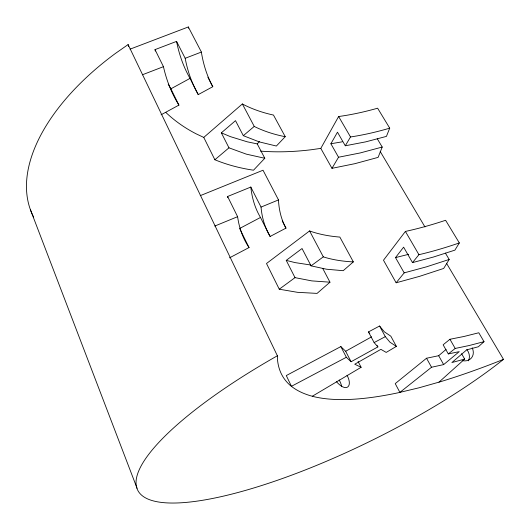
<?xml version="1.0" encoding="UTF-8"?>
<svg xmlns="http://www.w3.org/2000/svg" width="530" height="530" viewBox="0 0 530 530"><rect width="100%" height="100%" fill="white"/><g stroke="black" fill="none" stroke-linecap="round" stroke-linejoin="round"><path stroke-width="0.79" d="M377.281 138.767L382.216 147.048L378.122 157.364L354.861 163.684L331.972 168.328L320.796 148.387L338.624 116.507L339.809 116.361A314.283 174.748 -42.9 0 0 376.36 108.551L377.605 108.18L389.716 128.141L386.443 136.382L365.66 141.868L345.295 145.776L337.477 132.189L330.886 143.762L338.531 157.231L331.972 168.328M345.295 145.776L350.509 136.952L351.695 136.786A318.921 170.15 -41.8 0 0 388.457 128.525L389.716 128.141M445.399 253.108L449.188 259.462L443.67 268.458L419.614 276.335L396.135 282.788L383.488 260.223L405.404 231.418L406.609 231.166A341.883 144.577 -37.3 0 0 444.292 220.712L445.591 220.268L459.331 242.925L454.906 250.14L433.401 257.043L412.499 262.602L403.615 247.159L395.512 257.593L404.185 272.864L396.135 282.788M412.499 262.602L418.925 254.678L420.131 254.407A347.918 137.177 -36.4 0 0 458.026 243.383L459.331 242.925M165.883 112.493A394.419 221.739 -43.8 0 0 196.431 133.971L203.765 137.416L242.356 103.953L243.23 104.436A314.283 174.748 -42.9 0 0 272.4 114.824L273.46 115.03L285.233 136.674L276.368 146.035L259.256 141.888L243.316 135.673L235.499 120.654L221.348 132.838L230.417 136.647L247.272 141.821L257.242 143.902L259.415 141.556M257.242 143.902L264.795 158.265L253.499 170.203C240.282 168.235 227.237 164.87 214.875 159.755L203.765 137.416M438.986 382.15L464.671 359.068L461.597 353.709M446.075 349.422L438.668 355.709L426.537 358.24L395.221 383.607L399.892 392.385L431.533 367.25L443.656 364.594L459.272 351.635L448.3 353.927L443.126 344.798L449.95 339.273L463.969 336.484L478.789 332.767L484.029 341.665L478.378 346.752L466.725 349.853L451.871 362.566L464.671 359.068M329.971 282.192L317.072 293.395L297.489 292.322L279.264 289.208L266.491 263.516L309.586 230.928L310.421 231.252A341.883 144.577 -37.3 0 0 338.802 236.996L339.843 237.062L353.344 261.88L343.201 270.697L326.434 269.207L311.064 265.848L302.047 248.524L286.233 260.376L295.011 277.64L311.799 280.893L329.971 282.192L322.836 268.617M214.875 159.755L228.973 147.824L246.304 154.137L264.795 158.265M243.316 135.673L254.248 126.412L255.115 126.875A318.921 170.15 -41.8 0 0 284.179 136.488L285.233 136.674M446.499 263.251L503.5 359.353L501.791 360.725A234.618 59.632 -26.4 0 1 171.468 503.036A234.618 59.632 -26.4 0 1 273.818 357.796L277.382 355.789L128.108 44.573L115.487 53.391A203.593 111.724 -27.5 0 0 33.655 217.115M448.3 353.927L455.197 348.449L469.202 345.52L484.029 341.665M279.264 289.208L295.011 277.64M311.064 265.848L323.307 256.851L324.135 257.136A347.918 137.177 -36.4 0 0 352.304 261.846L353.344 261.88M312.329 396.235L361.115 367.297L358.101 361.493M346.335 357.273L291.44 386.31L286.286 375.558L340.843 346.587L346.335 357.273L351.079 361.745L377.89 346.911L374.127 342.572L368.463 331.919L379.573 326.016L384.336 331.8L390.835 336.199L396.36 346.382L386.198 352.417L380.891 349.343L354.749 364.216L361.115 367.297M340.843 346.587L345.673 351.264L371.59 336.841M168.209 84.171L170.892 88.815L190.025 78.38L198.246 94.598L212.795 86.695L207.873 77.181M161.074 114.798L178.915 105.106L170.892 88.815M282.225 220.871L285.981 228.119L270.115 236.466L260.488 217.459L239.646 228.476L249.04 247.556L229.497 257.845M374.127 342.572L385.31 336.656L389.961 342.208L396.36 346.382M214.789 226.052L237.606 216.69L227.622 196.491L250.823 187.057L261.032 207.084C261.919 217.366 264.788 227.582 270.115 236.466M261.032 207.084L278.502 199.916L263.026 170.229L200.241 195.663M503.5 359.353L496.901 361.983A475.788 130.002 -33.1 0 1 440.41 381.733L419.051 387.788L398.52 392.697A475.788 130.002 -33.1 0 1 313.17 396.486C305.121 394.406 297.284 391.133 290.798 385.847A475.788 130.002 -33.1 0 1 277.501 359.757L277.382 355.789M142.325 74.803L163.445 66.667L155.018 49.621L176.563 41.386L185.182 58.293C187.567 70.98 191.814 83.382 198.246 94.598M185.182 58.293L201.4 52.053L188.322 26.964L130.055 49.157M449.188 259.462L426.392 266.855L404.185 272.864M382.216 147.048L360.175 152.951L338.531 157.231M408.69 254.301L395.512 257.593M342.287 141.808L330.886 143.762M320.796 148.387L311.64 149.692A394.419 221.739 -43.8 0 1 260.575 151.123M310.726 265.013L295.005 262.595L286.233 260.376M368.463 331.919L369.781 333.675M249.04 247.556C242.8 238.387 239.116 227.635 237.606 216.69M178.915 105.106C171.548 93.333 166.48 80.196 163.445 66.667M260.488 217.459C254.983 208.244 251.929 197.697 250.823 187.057M190.025 78.38C183.479 66.932 179.087 54.312 176.563 41.386M285.981 228.119L285.544 227.397A347.918 137.177 -36.4 0 1 278.522 200.956L278.502 199.916M380.209 151.494L424.967 226.946M338.624 116.507L350.509 136.952M405.404 231.418L418.925 254.678M212.795 86.695L212.258 85.767A318.921 170.15 -41.8 0 1 201.566 53.291L201.4 52.053M449.95 339.273L455.197 348.449M438.668 355.709L443.656 364.594M426.537 358.24L431.533 367.25M379.573 326.016L385.31 336.656M377.141 345.514L377.89 346.911M242.356 103.953L254.248 126.412M309.586 230.928L323.307 256.851M345.673 351.264L351.079 361.745M221.348 132.838L228.973 147.824M30.455 209.807L137.091 488.309M128.108 44.573L128.611 46.666M155.018 49.621L155.303 51.032M188.322 26.964L188.508 28.229M227.622 196.491L227.768 197.683M336.331 381.501A13.409 6.042 54.9 0 0 345.726 387.635A13.409 6.585 53.9 0 0 347.037 375.24M339.187 380.01A13.329 6.665 54 0 1 341.611 386.522M472.217 347.812A12.111 9.686 37.9 0 1 467.93 360.374A12.104 9.374 40 0 1 462.233 360.585M466.877 349.548A12.005 9.639 38.1 0 1 468.401 360.831"/></g></svg>
